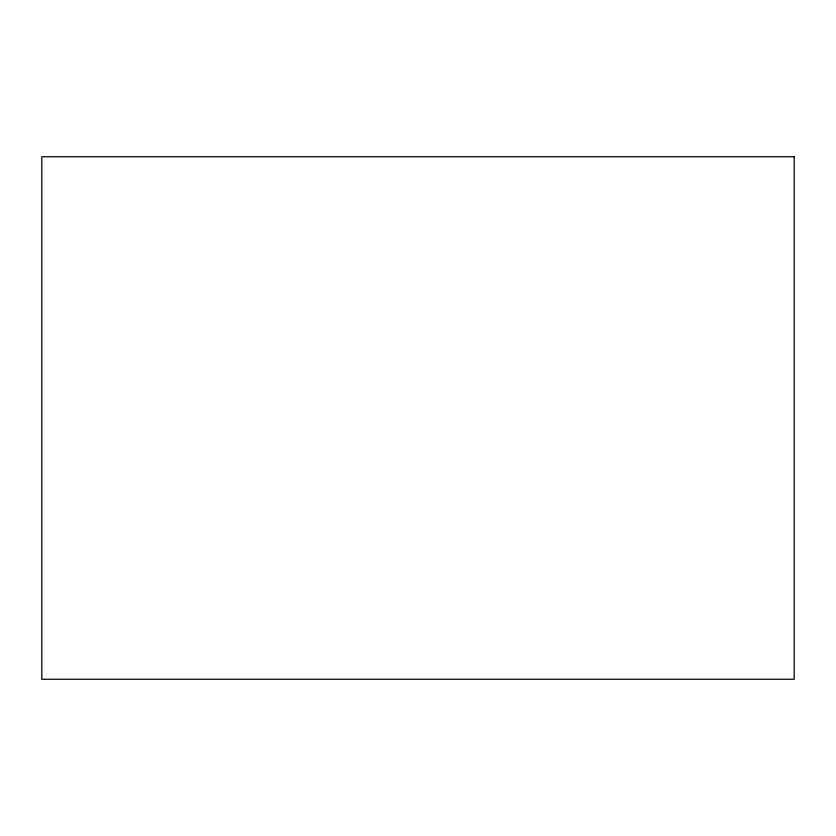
<?xml version="1.0" encoding="UTF-8"?>
<svg xmlns="http://www.w3.org/2000/svg" width="836" height="836" viewBox="0 0 836 836"><rect width="100%" height="100%" fill="white"/><g stroke="black" fill="none" stroke-linecap="round" stroke-linejoin="round"><path stroke-width="1.25" d="M794.2 156.75L41.8 156.75L41.8 679.25L794.2 679.25L794.2 156.75"/></g></svg>
